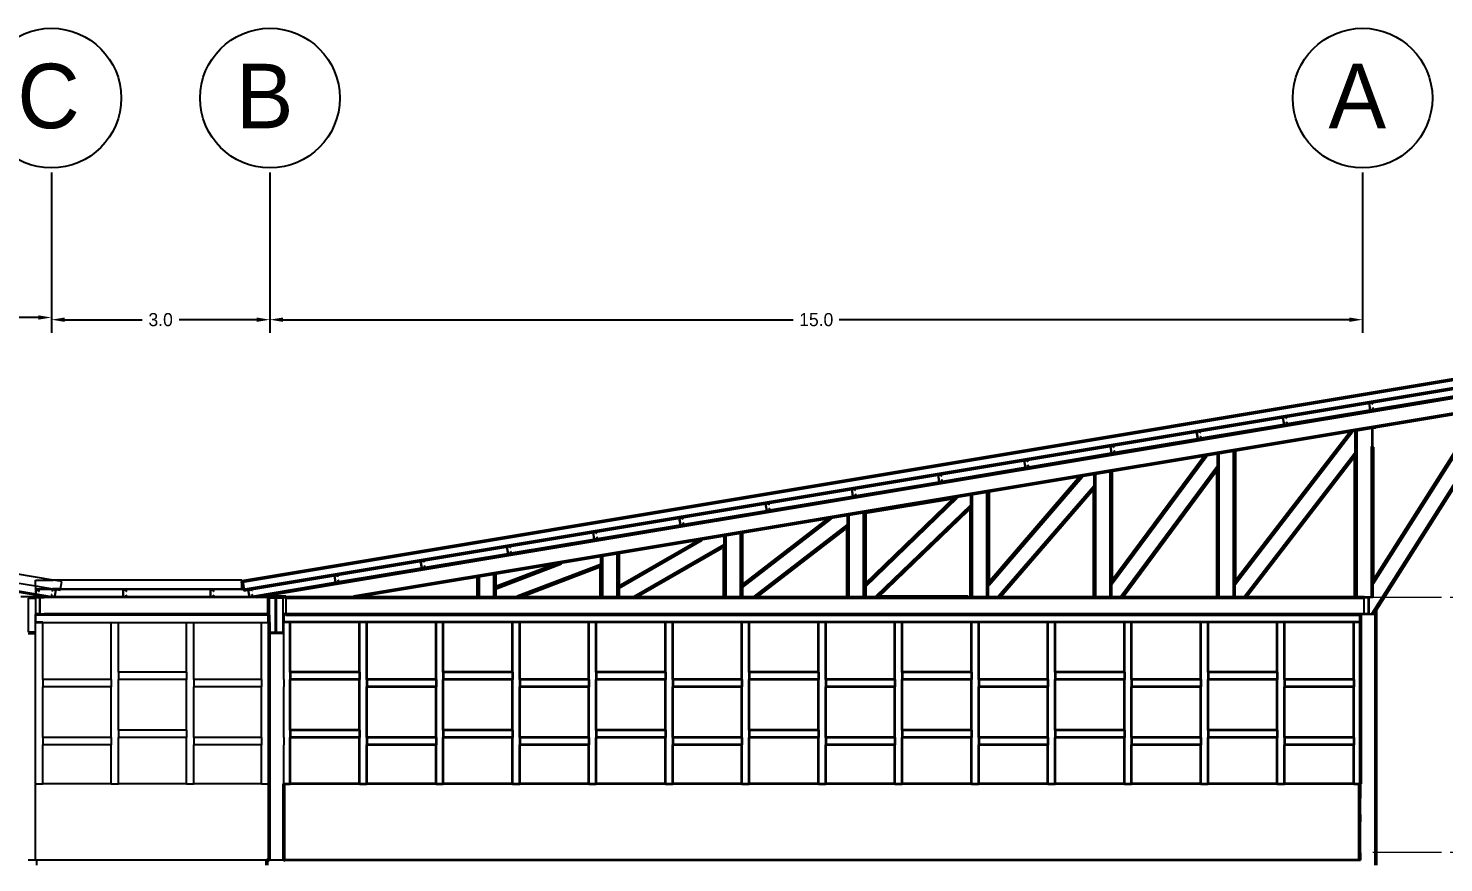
# Model space of a CAD drawing. Header units: metres. Extents: x -57 to 501, y 45 to 307.
# Drawn here: x -0.86 to 18.57, y 133.17 to 144.62 of the extents above; entities that cross this region are included whole.
import ezdxf

# ---------------------------------------------------------------- set-up
doc = ezdxf.new("R2010")
doc.units = ezdxf.units.M
doc.linetypes.add('ACAD_ISO04W100', pattern=[30, 24, -3, 0, -3])
doc.layers.add('Acotación', color=250, linetype='Continuous', lineweight=9)
doc.layers.add('atras', color=7, linetype='Continuous')
doc.layers.add('SectionCutEdges', color=7, linetype='Continuous')
doc.dimstyles.get("Standard").update_dxf_attribs({"dimtxt": 0.18, "dimasz": 0.18, "dimexe": 0.18, "dimexo": 0.0625, "dimgap": 0.09, "dimtad": 0, "dimtih": 1, "dimtoh": 1, "dimdec": 1, "dimzin": 0, "dimdsep": 46, "dimtxsty": 'Standard', "dimcen": 0.09, "dimadec": 0, "dimazin": 0, "dimtfac": 1, "dimtdec": 1, "dimtofl": 0, "dimtmove": 0, "dimatfit": 3, "dimfxl": 1, "dimtolj": 1, "dimtzin": 0, "dimarcsym": 0})

# ---------------------------------------------------------------- blocks, each defined once
blk = doc.blocks.new('*D28')
at = {"layer": 'atras', "color": 0, "lineweight": -2, "transparency": 16777216}
for p, q in [((-15.727, 142.673), (-15.727, 140.472)), ((-0.547, 142.643), (-0.547, 140.472)), ((-15.547, 140.652), (-8.467, 140.652)), ((-0.727, 140.652), (-7.807, 140.652))]:
    blk.add_line(p, q, dxfattribs=at)
at = {"layer": 'atras', "color": 0, "transparency": 16777216}
for points in [[(-15.547, 140.682), (-15.547, 140.622), (-15.727, 140.652)], [(-0.727, 140.682), (-0.727, 140.622), (-0.547, 140.652)]]:
    blk.add_solid(points, dxfattribs=at)
at = {"layer": 'Defpoints', "color": 0, "transparency": 16777216}
for p in [(-15.727, 142.736), (-0.547, 142.706), (-0.547, 140.652)]:
    blk.add_point(p, dxfattribs=at)
at = {"layer": 'atras', "color": 0, "transparency": 16777216, "insert": (-8.137, 140.652), "char_height": 0.18, "attachment_point": 5}
blk.add_mtext('\\A1;15.2', dxfattribs=at)
blk = doc.blocks.new('*D29')
at = {"layer": 'atras', "color": 0, "lineweight": -2, "transparency": 16777216}
for p, q in [((-0.547, 142.643), (-0.547, 140.442)), ((2.453, 142.643), (2.453, 140.442)), ((-0.367, 140.622), (0.698, 140.622)), ((2.273, 140.622), (1.208, 140.622))]:
    blk.add_line(p, q, dxfattribs=at)
at = {"layer": 'atras', "color": 0, "transparency": 16777216}
for points in [[(-0.367, 140.652), (-0.367, 140.592), (-0.547, 140.622)], [(2.273, 140.652), (2.273, 140.592), (2.453, 140.622)]]:
    blk.add_solid(points, dxfattribs=at)
at = {"layer": 'Defpoints', "color": 0, "transparency": 16777216}
for p in [(-0.547, 142.706), (2.453, 142.706), (2.453, 140.622)]:
    blk.add_point(p, dxfattribs=at)
at = {"layer": 'atras', "color": 0, "transparency": 16777216, "insert": (0.953, 140.622), "char_height": 0.18, "attachment_point": 5}
blk.add_mtext('\\A1;3.0', dxfattribs=at)
blk = doc.blocks.new('*D30')
at = {"layer": 'atras', "color": 0, "lineweight": -2, "transparency": 16777216}
for p, q in [((2.453, 142.643), (2.453, 140.442)), ((17.453, 142.643), (17.453, 140.442)), ((2.633, 140.622), (9.638, 140.622)), ((17.273, 140.622), (10.268, 140.622))]:
    blk.add_line(p, q, dxfattribs=at)
at = {"layer": 'atras', "color": 0, "transparency": 16777216}
for points in [[(2.633, 140.652), (2.633, 140.592), (2.453, 140.622)], [(17.273, 140.652), (17.273, 140.592), (17.453, 140.622)]]:
    blk.add_solid(points, dxfattribs=at)
at = {"layer": 'Defpoints', "color": 0, "transparency": 16777216}
for p in [(2.453, 142.706), (17.453, 142.706), (17.453, 140.622)]:
    blk.add_point(p, dxfattribs=at)
at = {"layer": 'atras', "color": 0, "transparency": 16777216, "insert": (9.953, 140.622), "char_height": 0.18, "attachment_point": 5}
blk.add_mtext('\\A1;15.0', dxfattribs=at)

msp = doc.modelspace()

# ---------------------------------------------------------------- linework, layer by layer
at = {"color": 251, "true_color": 0x636466}
for p, q in [((-17.483, 139.752), (-0.767, 136.966)), ((-0.522, 137.047), (-17.457, 139.87)), ((-17.375, 139.62), (-0.767, 136.852)), ((-17.374, 139.61), (-0.767, 136.842)), ((-1.683, 137.012), (-0.767, 136.859)), ((-0.767, 137.047), (-0.522, 137.047)), ((-0.767, 136.966), (-0.767, 137.047)), ((2.069, 137.047), (-0.522, 137.047)), ((-0.406, 137.028), (-0.522, 137.047)), ((-0.422, 136.927), (-0.406, 137.028)), ((-0.767, 136.814), (-0.967, 136.814)), ((-0.862, 136.33), (-0.862, 136.798)), ((-0.862, 136.798), (-0.767, 136.798)), ((-0.767, 136.966), (-0.532, 136.927)), ((-0.767, 136.966), (-0.767, 136.927)), ((-0.767, 136.927), (-0.532, 136.927)), ((-0.767, 136.921), (-0.767, 136.927)), ((-0.767, 136.921), (-0.532, 136.921)), ((-0.717, 136.914), (-0.767, 136.914)), ((-0.767, 136.914), (-0.767, 136.859)), ((-0.767, 136.859), (-0.767, 136.852)), ((-0.767, 136.842), (-0.767, 136.852)), ((-0.767, 136.814), (-0.767, 136.842)), ((-0.717, 136.814), (-0.767, 136.814)), ((-0.767, 136.805), (-0.767, 136.814)), ((-0.767, 136.805), (-0.71, 136.805)), ((-0.767, 136.798), (-0.767, 136.805)), ((-0.767, 136.798), (-0.767, 136.584)), ((-0.722, 136.909), (-0.762, 136.909)), ((-0.762, 136.909), (-0.762, 136.858)), ((-0.762, 136.858), (-0.549, 136.823)), ((-0.762, 136.858), (-0.762, 136.851)), ((-0.762, 136.851), (-0.54, 136.814)), ((-0.762, 136.851), (-0.762, 136.842)), ((-0.762, 136.842), (-0.722, 136.835)), ((-0.762, 136.842), (-0.762, 136.819)), ((-0.762, 136.819), (-0.722, 136.819)), ((-0.722, 136.889), (-0.722, 136.909)), ((-0.717, 136.889), (-0.722, 136.889)), ((-0.722, 136.839), (-0.717, 136.839)), ((-0.722, 136.835), (-0.722, 136.839)), ((-0.722, 136.819), (-0.722, 136.835)), ((-0.717, 136.889), (-0.717, 136.914)), ((-0.717, 136.839), (-0.717, 136.834)), ((-0.717, 136.834), (-0.599, 136.814)), ((-0.717, 136.834), (-0.717, 136.814)), ((-0.647, 136.814), (-0.717, 136.814)), ((-0.71, 136.805), (-0.71, 136.584)), ((-0.703, 136.584), (-0.703, 136.805)), ((-0.703, 136.805), (-0.647, 136.805)), ((-0.647, 136.814), (-0.647, 136.805)), ((-0.599, 136.814), (-0.647, 136.814)), ((2.433, 136.805), (-0.647, 136.805)), ((-0.599, 136.814), (-0.54, 136.814)), ((-0.545, 136.847), (-0.549, 136.823)), ((-0.549, 136.823), (-0.5, 136.814)), ((-0.54, 136.847), (-0.545, 136.847)), ((-0.543, 136.827), (-0.54, 136.847)), ((-0.504, 136.82), (-0.543, 136.827)), ((-0.5, 136.814), (-0.54, 136.814)), ((-0.532, 136.921), (-0.537, 136.897)), ((-0.537, 136.897), (-0.532, 136.896)), ((-0.532, 136.927), (-0.498, 136.921)), ((-0.422, 136.927), (-0.532, 136.927)), ((-0.483, 136.913), (-0.532, 136.921)), ((-0.532, 136.921), (-0.498, 136.921)), ((-0.532, 136.896), (-0.528, 136.916)), ((-0.528, 136.916), (-0.489, 136.909)), ((-0.489, 136.909), (-0.504, 136.82)), ((-0.5, 136.814), (-0.483, 136.913)), ((0.433, 136.814), (-0.5, 136.814)), ((-0.498, 136.921), (-0.425, 136.909)), ((-0.425, 136.909), (-0.423, 136.921)), ((-0.423, 136.921), (-0.422, 136.927)), ((-0.423, 136.921), (2.069, 136.921)), ((-0.422, 136.927), (2.069, 136.927)), ((0.483, 136.914), (0.433, 136.914)), ((0.433, 136.914), (0.433, 136.814)), ((0.483, 136.814), (0.433, 136.814)), ((0.438, 136.909), (0.438, 136.819)), ((0.478, 136.909), (0.438, 136.909)), ((0.438, 136.819), (0.478, 136.819)), ((0.478, 136.889), (0.478, 136.909)), ((0.483, 136.889), (0.478, 136.889)), ((0.478, 136.839), (0.483, 136.839)), ((0.478, 136.819), (0.478, 136.839)), ((0.483, 136.889), (0.483, 136.914)), ((0.483, 136.814), (0.483, 136.839)), ((1.633, 136.814), (0.483, 136.814)), ((1.683, 136.914), (1.633, 136.914)), ((1.633, 136.914), (1.633, 136.814)), ((1.683, 136.814), (1.633, 136.814)), ((1.638, 136.909), (1.638, 136.819)), ((1.678, 136.909), (1.638, 136.909)), ((1.638, 136.819), (1.678, 136.819)), ((1.678, 136.889), (1.678, 136.909)), ((1.683, 136.889), (1.678, 136.889)), ((1.678, 136.839), (1.683, 136.839)), ((1.678, 136.819), (1.678, 136.839)), ((1.683, 136.889), (1.683, 136.914)), ((1.683, 136.814), (1.683, 136.839)), ((2.167, 136.814), (1.683, 136.814)), ((-0.767, 136.584), (-0.767, 136.574)), ((-0.71, 136.584), (-0.767, 136.584)), ((-0.767, 136.574), (-0.754, 136.574)), ((-0.758, 136.565), (-0.767, 136.574)), ((-0.767, 136.33), (-0.767, 136.574)), ((-0.763, 136.565), (-0.763, 136.474)), ((-0.758, 136.565), (-0.763, 136.565)), ((-0.763, 136.474), (-0.663, 136.474)), ((-0.763, 136.474), (-0.763, 136.465)), ((-0.763, 134.25), (-0.763, 136.465)), ((-0.763, 136.465), (-0.663, 136.465)), ((-0.746, 136.565), (-0.758, 136.565)), ((-0.746, 136.565), (-0.754, 136.574)), ((-0.754, 136.574), (-0.647, 136.574)), ((-0.46, 136.565), (-0.746, 136.565)), ((-0.703, 136.584), (-0.647, 136.584)), ((-0.663, 136.465), (-0.663, 136.474)), ((-0.663, 136.464), (-0.663, 136.465)), ((-0.663, 136.465), (-0.378, 136.465)), ((-0.663, 136.448), (-0.663, 136.464)), ((-0.663, 135.681), (-0.663, 136.448)), ((-0.647, 136.584), (-0.647, 136.574)), ((2.433, 136.584), (-0.647, 136.584)), ((-0.468, 136.574), (-0.647, 136.574)), ((-0.468, 136.574), (-0.455, 136.574)), ((-0.46, 136.565), (-0.468, 136.574)), ((-0.447, 136.565), (-0.46, 136.565)), ((-0.447, 136.565), (-0.455, 136.574)), ((2.433, 136.574), (-0.455, 136.574)), ((2.433, 136.565), (-0.447, 136.565)), ((-0.378, 136.465), (-0.365, 136.465)), ((-0.365, 136.465), (0.273, 136.465)), ((0.273, 136.465), (0.373, 136.465)), ((0.273, 135.691), (0.273, 136.465)), ((0.373, 135.781), (0.373, 136.465)), ((0.373, 136.465), (1.308, 136.465)), ((1.308, 136.465), (1.408, 136.465)), ((1.308, 135.781), (1.308, 136.465)), ((1.408, 135.681), (1.408, 136.465)), ((1.408, 136.465), (2.337, 136.465)), ((-0.867, 136.314), (-0.767, 136.314)), ((-0.767, 136.33), (-0.862, 136.33)), ((-0.767, 136.314), (-0.767, 136.33)), ((-0.767, 133.2), (-0.767, 136.314)), ((-0.663, 135.681), (-0.663, 135.581)), ((-0.03, 135.681), (-0.663, 135.681)), ((-0.017, 135.681), (-0.03, 135.681)), ((0.269, 135.681), (-0.017, 135.681)), ((0.273, 135.681), (0.269, 135.681)), ((0.273, 135.681), (0.273, 135.691)), ((0.273, 135.681), (0.273, 135.581)), ((1.308, 135.781), (0.373, 135.781)), ((0.373, 135.781), (0.373, 135.681)), ((1.308, 135.681), (0.373, 135.681)), ((0.373, 135.57), (0.373, 135.681)), ((1.308, 135.781), (1.308, 135.681)), ((1.308, 134.986), (1.308, 135.681)), ((2.337, 135.681), (1.408, 135.681)), ((1.408, 135.681), (1.408, 135.581)), ((-0.663, 134.886), (-0.663, 135.581)), ((0.053, 135.581), (-0.663, 135.581)), ((0.065, 135.581), (0.053, 135.581)), ((0.273, 135.581), (0.065, 135.581)), ((0.273, 135.329), (0.273, 135.581)), ((0.373, 135.554), (0.373, 135.57)), ((0.373, 135.208), (0.373, 135.554)), ((2.337, 135.581), (1.408, 135.581)), ((1.408, 134.886), (1.408, 135.581)), ((0.273, 135.314), (0.273, 135.329)), ((0.273, 134.886), (0.273, 135.314)), ((0.373, 135.192), (0.373, 135.208)), ((0.373, 134.986), (0.373, 135.192)), ((0.273, 134.886), (-0.663, 134.886)), ((-0.663, 134.886), (-0.663, 134.786)), ((0.273, 134.886), (0.273, 134.786)), ((0.373, 134.986), (0.373, 134.886)), ((0.543, 134.986), (0.373, 134.986)), ((0.373, 134.25), (0.373, 134.886)), ((0.625, 134.886), (0.373, 134.886)), ((0.555, 134.986), (0.543, 134.986)), ((0.841, 134.986), (0.555, 134.986)), ((0.638, 134.886), (0.625, 134.886)), ((0.923, 134.886), (0.638, 134.886)), ((0.854, 134.986), (0.841, 134.986)), ((1.308, 134.986), (0.854, 134.986)), ((0.936, 134.886), (0.923, 134.886)), ((1.308, 134.886), (0.936, 134.886)), ((1.308, 134.986), (1.308, 134.886)), ((1.308, 134.435), (1.308, 134.886)), ((2.337, 134.886), (1.408, 134.886)), ((1.408, 134.886), (1.408, 134.786)), ((0.273, 134.786), (-0.663, 134.786)), ((-0.663, 134.25), (-0.663, 134.786)), ((0.273, 134.25), (0.273, 134.786)), ((2.337, 134.786), (1.408, 134.786)), ((1.408, 134.314), (1.408, 134.786)), ((1.308, 134.42), (1.308, 134.435)), ((1.308, 134.25), (1.308, 134.42)), ((1.408, 134.298), (1.408, 134.314)), ((1.408, 134.25), (1.408, 134.298)), ((-0.763, 134.25), (-0.663, 134.25)), ((-0.763, 133.2), (-0.763, 134.25)), ((0.273, 134.25), (-0.663, 134.25)), ((0.273, 134.25), (0.373, 134.25)), ((1.149, 134.25), (0.373, 134.25)), ((1.162, 134.25), (1.149, 134.25)), ((1.308, 134.25), (1.162, 134.25)), ((1.308, 134.25), (1.408, 134.25)), ((1.448, 134.25), (1.408, 134.25)), ((1.46, 134.25), (1.448, 134.25)), ((2.337, 134.25), (1.46, 134.25)), ((-0.767, 133.2), (-0.867, 133.2)), ((-0.763, 133.2), (-0.767, 133.2)), ((-0.745, 133.2), (-0.763, 133.2)), ((2.411, 133.2), (-0.745, 133.2)), ((-0.745, 133.13), (-0.745, 133.2))]:
    msp.add_line(p, q, dxfattribs=at)
at = {"lineweight": 50}
for p, q in [((19.294, 139.898), (2.073, 137.028)), ((2.092, 136.909), (19.314, 139.78)), ((19.373, 139.666), (2.266, 136.814)), ((19.409, 139.448), (3.607, 136.814)), ((19.398, 139.436), (17.588, 136.584)), ((19.106, 139.388), (17.593, 137.004)), ((19.093, 139.385), (17.633, 137.085)), ((17.312, 139.089), (15.701, 136.995)), ((17.298, 139.086), (15.701, 137.011)), ((17.363, 136.814), (17.363, 139.097)), ((15.305, 138.754), (14.008, 137)), ((15.291, 138.752), (14.008, 137.016)), ((15.471, 136.814), (15.471, 138.782)), ((15.691, 136.814), (15.691, 138.819)), ((15.701, 137.063), (15.701, 138.82)), ((17.353, 138.781), (15.84, 136.814)), ((17.353, 138.765), (15.852, 136.814)), ((17.353, 136.814), (17.353, 138.765)), ((17.584, 136.814), (17.584, 138.882)), ((17.593, 137.022), (17.593, 138.872)), ((15.461, 138.595), (14.145, 136.814)), ((15.461, 136.814), (15.461, 138.578)), ((18.957, 138.723), (17.633, 136.637)), ((13.598, 138.47), (12.316, 136.983)), ((13.583, 138.467), (12.316, 136.998)), ((13.778, 136.814), (13.778, 138.5)), ((13.999, 136.814), (13.999, 138.537)), ((14.008, 137.071), (14.008, 138.538)), ((15.421, 138.524), (14.158, 136.814)), ((11.884, 138.184), (10.623, 136.968)), ((11.867, 138.181), (10.623, 136.981)), ((11.819, 138.173), (10.623, 137.974)), ((12.086, 136.814), (12.086, 138.218)), ((12.306, 136.814), (12.306, 138.254)), ((12.316, 137.045), (12.316, 138.256)), ((13.768, 138.329), (12.461, 136.814)), ((13.728, 138.268), (12.474, 136.814)), ((13.768, 136.814), (13.768, 138.314)), ((10.613, 136.814), (10.613, 137.972)), ((10.623, 137.02), (10.623, 137.974)), ((12.076, 138.063), (10.782, 136.814)), ((12.036, 138.011), (10.796, 136.814)), ((12.076, 136.814), (12.076, 138.049)), ((10.153, 137.896), (8.931, 136.954)), ((10.132, 137.892), (8.931, 136.966)), ((10.383, 137.795), (9.111, 136.814)), ((10.383, 136.814), (10.383, 137.782)), ((10.393, 136.814), (10.393, 137.936)), ((8.38, 137.6), (7.238, 136.942)), ((8.353, 137.596), (7.238, 136.953)), ((8.701, 136.814), (8.701, 137.654)), ((8.921, 136.814), (8.921, 137.69)), ((8.931, 136.997), (8.931, 137.692)), ((10.343, 137.752), (9.127, 136.814)), ((7.229, 136.814), (7.229, 137.408)), ((7.238, 136.976), (7.238, 137.41)), ((8.691, 137.525), (7.459, 136.814)), ((8.651, 137.49), (7.479, 136.814)), ((8.691, 136.814), (8.691, 137.513)), ((6.451, 137.279), (5.546, 136.932)), ((6.403, 137.271), (5.546, 136.943)), ((6.998, 137.252), (5.854, 136.814)), ((6.958, 137.226), (5.882, 136.814)), ((6.998, 136.814), (6.998, 137.241)), ((7.008, 136.814), (7.008, 137.371)), ((2.073, 137.028), (2.092, 136.909)), ((5.306, 136.814), (5.306, 137.088)), ((5.316, 136.814), (5.316, 137.089)), ((5.536, 136.814), (5.536, 137.126)), ((5.546, 136.958), (5.546, 137.128)), ((8.931, 136.984), (8.931, 136.997)), ((10.623, 137.006), (10.623, 137.02)), ((10.623, 136.981), (10.623, 137.006)), ((2.433, 136.814), (2.633, 136.814)), ((2.433, 136.805), (2.433, 136.814)), ((2.433, 136.798), (2.433, 136.805)), ((2.433, 136.584), (2.433, 136.798)), ((2.673, 136.814), (2.633, 136.814)), ((17.473, 136.805), (2.673, 136.805)), ((5.546, 136.948), (5.546, 136.958)), ((5.546, 136.943), (5.546, 136.948)), ((5.546, 136.943), (5.546, 136.932)), ((5.546, 136.814), (5.546, 136.932)), ((7.238, 136.965), (7.238, 136.976)), ((7.238, 136.953), (7.238, 136.965)), ((7.238, 136.953), (7.238, 136.942)), ((7.238, 136.814), (7.238, 136.942)), ((8.931, 136.966), (8.931, 136.984)), ((8.931, 136.966), (8.931, 136.954)), ((8.931, 136.814), (8.931, 136.954)), ((10.623, 136.981), (10.623, 136.968)), ((10.623, 136.814), (10.623, 136.968)), ((12.036, 136.814), (10.796, 136.814)), ((17.633, 134.25), (17.633, 136.637)), ((2.433, 136.574), (2.433, 136.584)), ((2.433, 136.565), (2.433, 136.574)), ((2.437, 136.565), (2.437, 136.465)), ((2.443, 136.33), (2.443, 136.465)), ((2.673, 136.574), (17.423, 136.574)), ((17.423, 136.574), (17.423, 136.474)), ((17.423, 135.78), (17.423, 136.474)), ((2.443, 134.25), (2.443, 136.314)), ((17.423, 135.78), (17.423, 135.68)), ((17.423, 135.68), (17.423, 134.986)), ((17.423, 134.986), (17.423, 134.886)), ((17.423, 134.886), (17.423, 134.25)), ((2.443, 134.25), (2.443, 133.2)), ((2.643, 134.25), (2.643, 134.15)), ((2.643, 134.15), (2.643, 134.05)), ((17.413, 134.25), (17.413, 133.2)), ((17.633, 133.2), (17.633, 134.25)), ((2.643, 134.05), (2.643, 133.825)), ((2.643, 133.825), (2.643, 133.725)), ((2.643, 133.725), (2.643, 133.625)), ((2.643, 133.625), (2.643, 133.3)), ((2.643, 133.3), (2.643, 133.2)), ((2.411, 133.13), (2.411, 133.2)), ((2.443, 133.2), (2.411, 133.2)), ((2.653, 133.2), (2.643, 133.2)), ((17.633, 133.2), (17.633, 133.13))]:
    msp.add_line(p, q, dxfattribs=at)
for p, q in [((19.333, 139.669), (2.207, 136.814)), ((17.587, 139.486), (18.722, 139.675)), ((18.738, 139.576), (17.604, 139.387)), ((16.404, 139.289), (17.538, 139.478)), ((17.554, 139.379), (16.42, 139.19)), ((19.113, 139.389), (17.633, 139.142)), ((15.22, 139.091), (16.354, 139.28)), ((16.371, 139.182), (15.236, 138.993)), ((17.363, 139.097), (17.584, 139.134)), ((17.584, 139.134), (17.593, 139.136)), ((17.584, 139.131), (17.584, 139.134)), ((17.593, 139.132), (17.584, 139.131)), ((17.584, 139.112), (17.584, 139.131)), ((17.633, 139.142), (17.593, 139.136)), ((17.593, 139.132), (17.633, 139.139)), ((17.593, 139.132), (17.593, 139.136)), ((17.593, 139.112), (17.593, 139.132)), ((17.634, 139.139), (17.633, 139.142)), ((17.634, 139.139), (17.633, 139.139)), ((14.036, 138.894), (15.171, 139.083)), ((15.187, 138.985), (14.053, 138.796)), ((17.252, 139.079), (15.701, 138.82)), ((17.266, 139.081), (17.252, 139.079)), ((17.298, 139.086), (17.266, 139.081)), ((17.312, 139.089), (17.298, 139.086)), ((17.353, 139.096), (17.312, 139.089)), ((17.353, 139.096), (17.363, 139.097)), ((17.353, 138.781), (17.353, 139.096)), ((17.584, 138.882), (17.584, 139.112)), ((17.593, 138.882), (17.593, 139.102)), ((12.853, 138.697), (13.987, 138.886)), ((14.003, 138.787), (12.869, 138.598)), ((15.245, 138.744), (14.008, 138.538)), ((15.259, 138.747), (15.245, 138.744)), ((15.291, 138.752), (15.259, 138.747)), ((15.305, 138.754), (15.291, 138.752)), ((15.461, 138.78), (15.305, 138.754)), ((15.461, 138.78), (15.471, 138.782)), ((15.461, 138.595), (15.461, 138.78)), ((15.471, 138.782), (15.691, 138.819)), ((15.691, 138.819), (15.701, 138.82)), ((17.353, 138.765), (17.353, 138.781)), ((11.669, 138.5), (12.803, 138.689)), ((12.82, 138.59), (11.685, 138.401)), ((15.461, 138.578), (15.431, 138.537)), ((15.461, 138.578), (15.461, 138.595)), ((10.485, 138.302), (11.62, 138.491)), ((11.636, 138.393), (10.502, 138.204)), ((13.537, 138.46), (12.316, 138.256)), ((13.552, 138.462), (13.537, 138.46)), ((13.583, 138.467), (13.552, 138.462)), ((13.598, 138.47), (13.583, 138.467)), ((13.768, 138.498), (13.598, 138.47)), ((13.768, 138.498), (13.778, 138.5)), ((13.768, 138.329), (13.768, 138.498)), ((13.778, 138.5), (13.999, 138.537)), ((13.999, 138.537), (14.008, 138.538)), ((15.431, 138.537), (15.421, 138.524)), ((9.301, 138.105), (10.436, 138.294)), ((10.452, 138.195), (9.318, 138.006)), ((11.836, 138.176), (11.819, 138.173)), ((11.867, 138.181), (11.836, 138.176)), ((11.884, 138.184), (11.867, 138.181)), ((12.076, 138.216), (11.884, 138.184)), ((12.086, 138.218), (12.076, 138.216)), ((12.076, 138.063), (12.076, 138.216)), ((12.306, 138.254), (12.086, 138.218)), ((12.316, 138.256), (12.306, 138.254)), ((13.738, 138.279), (13.728, 138.268)), ((13.768, 138.314), (13.738, 138.279)), ((13.768, 138.314), (13.768, 138.329)), ((8.118, 137.908), (9.252, 138.097)), ((9.269, 137.998), (8.134, 137.809)), ((10.613, 137.972), (10.393, 137.936)), ((10.623, 137.974), (10.613, 137.972)), ((12.046, 138.02), (12.036, 138.011)), ((12.076, 138.049), (12.046, 138.02)), ((12.076, 138.049), (12.076, 138.063)), ((6.934, 137.71), (8.068, 137.9)), ((8.085, 137.801), (6.951, 137.612)), ((10.081, 137.884), (8.931, 137.692)), ((10.102, 137.887), (10.081, 137.884)), ((10.132, 137.892), (10.102, 137.887)), ((10.153, 137.896), (10.132, 137.892)), ((10.383, 137.934), (10.153, 137.896)), ((10.383, 137.782), (10.353, 137.759)), ((10.393, 137.936), (10.383, 137.934)), ((10.383, 137.795), (10.383, 137.934)), ((10.383, 137.782), (10.383, 137.795)), ((5.75, 137.513), (6.885, 137.702)), ((6.901, 137.604), (5.767, 137.415)), ((8.297, 137.586), (7.238, 137.41)), ((8.324, 137.591), (8.297, 137.586)), ((8.353, 137.596), (8.324, 137.591)), ((8.38, 137.6), (8.353, 137.596)), ((8.691, 137.652), (8.38, 137.6)), ((8.701, 137.654), (8.691, 137.652)), ((8.691, 137.525), (8.691, 137.652)), ((8.921, 137.69), (8.701, 137.654)), ((8.931, 137.692), (8.921, 137.69)), ((10.353, 137.759), (10.343, 137.752)), ((4.567, 137.316), (5.701, 137.505)), ((5.718, 137.406), (4.583, 137.217)), ((7.229, 137.408), (7.008, 137.371)), ((7.238, 137.41), (7.229, 137.408)), ((8.661, 137.496), (8.651, 137.49)), ((8.691, 137.513), (8.661, 137.496)), ((8.691, 137.513), (8.691, 137.525)), ((3.383, 137.119), (4.517, 137.308)), ((4.534, 137.209), (3.4, 137.02)), ((6.332, 137.259), (5.546, 137.128)), ((6.38, 137.267), (6.332, 137.259)), ((6.403, 137.271), (6.38, 137.267)), ((6.451, 137.279), (6.403, 137.271)), ((6.998, 137.37), (6.451, 137.279)), ((6.968, 137.23), (6.958, 137.226)), ((6.998, 137.241), (6.968, 137.23)), ((7.008, 137.371), (6.998, 137.37)), ((6.998, 137.252), (6.998, 137.37)), ((6.998, 137.241), (6.998, 137.252)), ((2.199, 136.921), (3.334, 137.11)), ((3.35, 137.012), (2.216, 136.823)), ((5.266, 137.081), (3.666, 136.814)), ((5.276, 137.083), (5.266, 137.081)), ((5.306, 137.088), (5.276, 137.083)), ((5.316, 137.089), (5.306, 137.088)), ((5.536, 137.126), (5.316, 137.089)), ((5.546, 137.128), (5.536, 137.126)), ((12.316, 137.03), (12.316, 137.045)), ((12.316, 136.998), (12.316, 137.03)), ((12.316, 136.998), (12.316, 136.983)), ((14.008, 137.054), (14.008, 137.071)), ((14.008, 137.016), (14.008, 137.054)), ((14.008, 137.016), (14.008, 137)), ((14.008, 137), (14.008, 136.814)), ((15.701, 137.047), (15.701, 137.063)), ((15.701, 137.011), (15.701, 137.047)), ((15.701, 137.011), (15.701, 136.995)), ((15.701, 136.814), (15.701, 136.995)), ((17.633, 137.085), (17.593, 137.022)), ((17.593, 137.022), (17.593, 137.004)), ((17.593, 137.004), (17.593, 136.814)), ((2.069, 136.921), (2.069, 136.927)), ((2.093, 136.904), (2.092, 136.909)), ((2.093, 136.904), (2.15, 136.913)), ((2.207, 136.814), (2.167, 136.814)), ((2.266, 136.814), (2.207, 136.814)), ((2.433, 136.814), (2.266, 136.814)), ((2.673, 136.805), (2.633, 136.805)), ((2.633, 136.584), (2.633, 136.798)), ((2.673, 136.814), (2.673, 136.805)), ((3.607, 136.814), (2.673, 136.814)), ((2.673, 136.805), (2.673, 136.584)), ((3.666, 136.814), (3.607, 136.814)), ((5.266, 136.814), (3.666, 136.814)), ((5.276, 136.814), (5.266, 136.814)), ((5.306, 136.814), (5.276, 136.814)), ((5.306, 136.814), (5.316, 136.814)), ((5.536, 136.814), (5.316, 136.814)), ((5.536, 136.814), (5.546, 136.814)), ((5.854, 136.814), (5.546, 136.814)), ((5.854, 136.814), (5.882, 136.814)), ((6.958, 136.814), (5.882, 136.814)), ((6.968, 136.814), (6.958, 136.814)), ((6.998, 136.814), (6.968, 136.814)), ((6.998, 136.814), (7.008, 136.814)), ((7.229, 136.814), (7.008, 136.814)), ((7.229, 136.814), (7.238, 136.814)), ((7.459, 136.814), (7.238, 136.814)), ((7.459, 136.814), (7.479, 136.814)), ((8.651, 136.814), (7.479, 136.814)), ((8.661, 136.814), (8.651, 136.814)), ((8.691, 136.814), (8.661, 136.814)), ((8.691, 136.814), (8.701, 136.814)), ((8.921, 136.814), (8.701, 136.814)), ((8.921, 136.814), (8.931, 136.814)), ((9.111, 136.814), (8.931, 136.814)), ((9.111, 136.814), (9.127, 136.814)), ((10.343, 136.814), (9.127, 136.814)), ((10.353, 136.814), (10.343, 136.814)), ((10.383, 136.814), (10.353, 136.814)), ((10.383, 136.814), (10.393, 136.814)), ((10.613, 136.814), (10.393, 136.814)), ((10.613, 136.814), (10.623, 136.814)), ((10.782, 136.814), (10.623, 136.814)), ((10.782, 136.814), (10.796, 136.814)), ((12.046, 136.814), (12.036, 136.814)), ((12.076, 136.814), (12.046, 136.814)), ((12.076, 136.814), (12.086, 136.814)), ((12.306, 136.814), (12.086, 136.814)), ((12.306, 136.814), (12.316, 136.814)), ((12.316, 136.814), (12.316, 136.983)), ((12.461, 136.814), (12.316, 136.814)), ((12.461, 136.814), (12.474, 136.814)), ((13.728, 136.814), (12.474, 136.814)), ((13.738, 136.814), (13.728, 136.814)), ((13.768, 136.814), (13.738, 136.814)), ((13.768, 136.814), (13.778, 136.814)), ((13.999, 136.814), (13.778, 136.814)), ((14.008, 136.814), (13.999, 136.814)), ((14.145, 136.814), (14.008, 136.814)), ((14.145, 136.814), (14.158, 136.814)), ((15.421, 136.814), (14.158, 136.814)), ((15.431, 136.814), (15.421, 136.814)), ((15.461, 136.814), (15.431, 136.814)), ((15.461, 136.814), (15.471, 136.814)), ((15.691, 136.814), (15.471, 136.814)), ((15.691, 136.814), (15.701, 136.814)), ((15.84, 136.814), (15.701, 136.814)), ((15.84, 136.814), (15.852, 136.814)), ((17.353, 136.814), (15.852, 136.814)), ((17.353, 136.814), (17.363, 136.814)), ((17.473, 136.814), (17.363, 136.814)), ((17.473, 136.584), (17.473, 136.805)), ((17.633, 136.637), (17.594, 136.574)), ((2.337, 136.465), (2.437, 136.465)), ((2.337, 135.681), (2.337, 136.465)), ((2.433, 136.565), (2.437, 136.565)), ((2.437, 136.465), (2.443, 136.465)), ((2.633, 136.574), (2.633, 136.584)), ((2.673, 136.584), (2.633, 136.584)), ((2.643, 136.574), (2.633, 136.574)), ((2.633, 136.474), (2.633, 136.574)), ((2.633, 136.474), (2.643, 136.474)), ((2.633, 136.33), (2.633, 136.474)), ((2.643, 136.574), (2.643, 136.474)), ((2.643, 136.574), (2.673, 136.574)), ((2.643, 135.68), (2.643, 136.474)), ((2.673, 136.584), (2.673, 136.574)), ((17.433, 136.584), (2.673, 136.584)), ((17.433, 136.584), (17.433, 136.574)), ((17.473, 136.584), (17.433, 136.584)), ((2.337, 135.681), (2.337, 135.581)), ((2.643, 135.68), (2.643, 135.58)), ((2.337, 134.886), (2.337, 135.581)), ((2.643, 134.886), (2.643, 135.58)), ((2.337, 134.886), (2.337, 134.786)), ((2.643, 134.886), (2.643, 134.786)), ((2.337, 134.25), (2.337, 134.786)), ((2.643, 134.25), (2.643, 134.786)), ((2.337, 134.25), (2.443, 134.25)), ((2.653, 134.25), (2.643, 134.25))]:
    msp.add_line(p, q)
at = {"lineweight": 35}
for p, q in [((2.643, 136.474), (2.733, 136.474)), ((2.733, 135.78), (2.733, 136.474)), ((2.733, 136.474), (3.683, 136.474)), ((3.683, 136.474), (3.783, 136.474)), ((3.683, 135.78), (3.683, 136.474)), ((3.783, 135.68), (3.783, 136.474)), ((3.783, 136.474), (4.733, 136.474)), ((4.733, 136.474), (4.833, 136.474)), ((4.733, 135.68), (4.733, 136.474)), ((4.833, 135.78), (4.833, 136.474)), ((4.833, 136.474), (5.783, 136.474)), ((5.783, 136.474), (5.883, 136.474)), ((5.783, 135.78), (5.783, 136.474)), ((5.883, 135.68), (5.883, 136.474)), ((5.883, 136.474), (6.833, 136.474)), ((6.833, 136.474), (6.933, 136.474)), ((6.833, 135.68), (6.833, 136.474)), ((6.933, 135.78), (6.933, 136.474)), ((6.933, 136.474), (7.883, 136.474)), ((7.883, 136.474), (7.983, 136.474)), ((7.883, 135.78), (7.883, 136.474)), ((7.983, 135.68), (7.983, 136.474)), ((7.983, 136.474), (8.933, 136.474)), ((8.933, 136.474), (9.033, 136.474)), ((8.933, 135.68), (8.933, 136.474)), ((9.033, 135.78), (9.033, 136.474)), ((9.033, 136.474), (9.983, 136.474)), ((9.983, 136.474), (10.083, 136.474)), ((9.983, 135.78), (9.983, 136.474)), ((10.083, 135.68), (10.083, 136.474)), ((10.083, 136.474), (11.033, 136.474)), ((11.033, 136.474), (11.133, 136.474)), ((11.033, 135.68), (11.033, 136.474)), ((11.133, 135.78), (11.133, 136.474)), ((11.133, 136.474), (12.083, 136.474)), ((12.083, 136.474), (12.183, 136.474)), ((12.083, 135.78), (12.083, 136.474)), ((12.183, 135.68), (12.183, 136.474)), ((12.183, 136.474), (13.133, 136.474)), ((13.133, 136.474), (13.233, 136.474)), ((13.133, 135.68), (13.133, 136.474)), ((13.233, 135.78), (13.233, 136.474)), ((13.233, 136.474), (14.183, 136.474)), ((14.183, 136.474), (14.283, 136.474)), ((14.183, 135.78), (14.183, 136.474)), ((14.283, 135.68), (14.283, 136.474)), ((14.283, 136.474), (15.233, 136.474)), ((15.233, 136.474), (15.333, 136.474)), ((15.233, 135.68), (15.233, 136.474)), ((15.333, 135.78), (15.333, 136.474)), ((15.333, 136.474), (16.283, 136.474)), ((16.283, 136.474), (16.383, 136.474)), ((16.283, 135.78), (16.283, 136.474)), ((16.383, 135.68), (16.383, 136.474)), ((16.383, 136.474), (17.333, 136.474)), ((17.333, 136.474), (17.423, 136.474)), ((17.333, 135.68), (17.333, 136.474)), ((3.683, 135.78), (2.733, 135.78)), ((2.733, 135.78), (2.733, 135.68)), ((2.733, 134.986), (2.733, 135.68)), ((3.683, 135.68), (2.733, 135.68)), ((3.683, 135.78), (3.683, 135.68)), ((3.683, 134.986), (3.683, 135.68)), ((4.733, 135.68), (3.783, 135.68)), ((3.783, 135.68), (3.783, 135.58)), ((4.733, 135.68), (4.733, 135.58)), ((5.783, 135.78), (4.833, 135.78)), ((4.833, 135.78), (4.833, 135.68)), ((4.833, 134.986), (4.833, 135.68)), ((5.783, 135.68), (4.833, 135.68)), ((5.783, 135.78), (5.783, 135.68)), ((5.783, 134.986), (5.783, 135.68)), ((6.833, 135.68), (5.883, 135.68)), ((5.883, 135.68), (5.883, 135.58)), ((6.833, 135.68), (6.833, 135.58)), ((7.883, 135.78), (6.933, 135.78)), ((6.933, 135.78), (6.933, 135.68)), ((6.933, 134.986), (6.933, 135.68)), ((7.883, 135.68), (6.933, 135.68)), ((7.883, 135.78), (7.883, 135.68)), ((7.883, 134.986), (7.883, 135.68)), ((8.933, 135.68), (7.983, 135.68)), ((7.983, 135.68), (7.983, 135.58)), ((8.933, 135.68), (8.933, 135.58)), ((9.983, 135.78), (9.033, 135.78)), ((9.033, 135.78), (9.033, 135.68)), ((9.033, 134.986), (9.033, 135.68)), ((9.983, 135.68), (9.033, 135.68)), ((9.983, 135.78), (9.983, 135.68)), ((9.983, 134.986), (9.983, 135.68)), ((11.033, 135.68), (10.083, 135.68)), ((10.083, 135.68), (10.083, 135.58)), ((11.033, 135.68), (11.033, 135.58)), ((12.083, 135.78), (11.133, 135.78)), ((11.133, 135.78), (11.133, 135.68)), ((11.133, 134.986), (11.133, 135.68)), ((12.083, 135.68), (11.133, 135.68)), ((12.083, 135.78), (12.083, 135.68)), ((12.083, 134.986), (12.083, 135.68)), ((13.133, 135.68), (12.183, 135.68)), ((12.183, 135.68), (12.183, 135.58)), ((13.133, 135.68), (13.133, 135.58)), ((14.183, 135.78), (13.233, 135.78)), ((13.233, 135.78), (13.233, 135.68)), ((14.183, 135.68), (13.233, 135.68)), ((13.233, 134.986), (13.233, 135.68)), ((14.183, 135.78), (14.183, 135.68)), ((14.183, 134.986), (14.183, 135.68)), ((15.233, 135.68), (14.283, 135.68)), ((14.283, 135.68), (14.283, 135.58)), ((15.233, 135.68), (15.233, 135.58)), ((16.283, 135.78), (15.333, 135.78)), ((15.333, 135.78), (15.333, 135.68)), ((16.283, 135.68), (15.333, 135.68)), ((15.333, 134.986), (15.333, 135.68)), ((16.283, 135.78), (16.283, 135.68)), ((16.283, 134.986), (16.283, 135.68)), ((17.333, 135.68), (16.383, 135.68)), ((16.383, 135.68), (16.383, 135.58)), ((17.333, 135.68), (17.333, 135.58)), ((4.733, 135.58), (3.783, 135.58)), ((3.783, 134.886), (3.783, 135.58)), ((4.733, 134.886), (4.733, 135.58)), ((5.883, 134.886), (5.883, 135.58)), ((6.833, 135.58), (5.883, 135.58)), ((6.833, 134.886), (6.833, 135.58)), ((7.983, 134.886), (7.983, 135.58)), ((8.933, 135.58), (7.983, 135.58)), ((8.933, 134.886), (8.933, 135.58)), ((10.083, 134.886), (10.083, 135.58)), ((11.033, 135.58), (10.083, 135.58)), ((11.033, 134.886), (11.033, 135.58)), ((12.183, 134.886), (12.183, 135.58)), ((13.133, 135.58), (12.183, 135.58)), ((13.133, 134.886), (13.133, 135.58)), ((15.233, 135.58), (14.283, 135.58)), ((14.283, 134.886), (14.283, 135.58)), ((15.233, 134.886), (15.233, 135.58)), ((16.383, 134.886), (16.383, 135.58)), ((17.333, 135.58), (16.383, 135.58)), ((17.333, 134.886), (17.333, 135.58)), ((3.683, 134.986), (2.733, 134.986)), ((2.733, 134.986), (2.733, 134.886)), ((2.733, 134.25), (2.733, 134.886)), ((3.683, 134.886), (2.733, 134.886)), ((3.683, 134.986), (3.683, 134.886)), ((3.683, 134.25), (3.683, 134.886)), ((4.733, 134.886), (3.783, 134.886)), ((3.783, 134.886), (3.783, 134.786)), ((4.733, 134.886), (4.733, 134.786)), ((5.783, 134.986), (4.833, 134.986)), ((4.833, 134.986), (4.833, 134.886)), ((4.833, 134.25), (4.833, 134.886)), ((5.783, 134.886), (4.833, 134.886)), ((5.783, 134.986), (5.783, 134.886)), ((5.783, 134.25), (5.783, 134.886)), ((6.833, 134.886), (5.883, 134.886)), ((5.883, 134.886), (5.883, 134.786)), ((6.833, 134.886), (6.833, 134.786)), ((7.883, 134.986), (6.933, 134.986)), ((6.933, 134.986), (6.933, 134.886)), ((6.933, 134.25), (6.933, 134.886)), ((7.883, 134.886), (6.933, 134.886)), ((7.883, 134.986), (7.883, 134.886)), ((7.883, 134.25), (7.883, 134.886)), ((8.933, 134.886), (7.983, 134.886)), ((7.983, 134.886), (7.983, 134.786)), ((8.933, 134.886), (8.933, 134.786)), ((9.983, 134.986), (9.033, 134.986)), ((9.033, 134.986), (9.033, 134.886)), ((9.033, 134.25), (9.033, 134.886)), ((9.983, 134.886), (9.033, 134.886)), ((9.983, 134.986), (9.983, 134.886)), ((9.983, 134.25), (9.983, 134.886)), ((11.033, 134.886), (10.083, 134.886)), ((10.083, 134.886), (10.083, 134.786)), ((11.033, 134.886), (11.033, 134.786)), ((12.083, 134.986), (11.133, 134.986)), ((11.133, 134.986), (11.133, 134.886)), ((11.133, 134.25), (11.133, 134.886)), ((12.083, 134.886), (11.133, 134.886)), ((12.083, 134.986), (12.083, 134.886)), ((12.083, 134.25), (12.083, 134.886)), ((13.133, 134.886), (12.183, 134.886)), ((12.183, 134.886), (12.183, 134.786)), ((13.133, 134.886), (13.133, 134.786)), ((14.183, 134.986), (13.233, 134.986)), ((13.233, 134.986), (13.233, 134.886)), ((14.183, 134.886), (13.233, 134.886)), ((13.233, 134.25), (13.233, 134.886)), ((14.183, 134.986), (14.183, 134.886)), ((14.183, 134.25), (14.183, 134.886)), ((15.233, 134.886), (14.283, 134.886)), ((14.283, 134.886), (14.283, 134.786)), ((15.233, 134.886), (15.233, 134.786)), ((16.283, 134.986), (15.333, 134.986)), ((15.333, 134.986), (15.333, 134.886)), ((16.283, 134.886), (15.333, 134.886)), ((15.333, 134.25), (15.333, 134.886)), ((16.283, 134.986), (16.283, 134.886)), ((16.283, 134.25), (16.283, 134.886)), ((17.333, 134.886), (16.383, 134.886)), ((16.383, 134.886), (16.383, 134.786)), ((17.333, 134.886), (17.333, 134.786)), ((4.733, 134.786), (3.783, 134.786)), ((3.783, 134.25), (3.783, 134.786)), ((4.733, 134.25), (4.733, 134.786)), ((5.883, 134.25), (5.883, 134.786)), ((6.833, 134.786), (5.883, 134.786)), ((6.833, 134.25), (6.833, 134.786)), ((7.983, 134.25), (7.983, 134.786)), ((8.933, 134.786), (7.983, 134.786)), ((8.933, 134.25), (8.933, 134.786)), ((10.083, 134.25), (10.083, 134.786)), ((11.033, 134.786), (10.083, 134.786)), ((11.033, 134.25), (11.033, 134.786)), ((12.183, 134.25), (12.183, 134.786)), ((13.133, 134.786), (12.183, 134.786)), ((13.133, 134.25), (13.133, 134.786)), ((15.233, 134.786), (14.283, 134.786)), ((14.283, 134.25), (14.283, 134.786)), ((15.233, 134.25), (15.233, 134.786)), ((17.333, 134.786), (16.383, 134.786)), ((16.383, 134.25), (16.383, 134.786)), ((17.333, 134.25), (17.333, 134.786)), ((2.653, 134.25), (2.733, 134.25)), ((3.683, 134.25), (2.733, 134.25)), ((3.683, 134.25), (3.783, 134.25)), ((4.733, 134.25), (3.783, 134.25)), ((4.733, 134.25), (4.833, 134.25)), ((5.783, 134.25), (4.833, 134.25)), ((5.783, 134.25), (5.883, 134.25)), ((6.833, 134.25), (5.883, 134.25)), ((6.833, 134.25), (6.933, 134.25)), ((7.883, 134.25), (6.933, 134.25)), ((7.883, 134.25), (7.983, 134.25)), ((8.933, 134.25), (7.983, 134.25)), ((8.933, 134.25), (9.033, 134.25)), ((9.983, 134.25), (9.033, 134.25)), ((9.983, 134.25), (10.083, 134.25)), ((11.033, 134.25), (10.083, 134.25)), ((11.033, 134.25), (11.133, 134.25)), ((12.083, 134.25), (11.133, 134.25)), ((12.083, 134.25), (12.183, 134.25)), ((13.133, 134.25), (12.183, 134.25)), ((13.133, 134.25), (13.233, 134.25)), ((14.183, 134.25), (13.233, 134.25)), ((14.183, 134.25), (14.283, 134.25)), ((15.233, 134.25), (14.283, 134.25)), ((15.233, 134.25), (15.333, 134.25)), ((16.283, 134.25), (15.333, 134.25)), ((16.283, 134.25), (16.383, 134.25)), ((17.333, 134.25), (16.383, 134.25)), ((17.333, 134.25), (17.413, 134.25)), ((17.413, 133.2), (2.653, 133.2))]:
    msp.add_line(p, q, dxfattribs=at)
at = {"layer": 'Acotación', "color": 252, "linetype": 'ACAD_ISO04W100', "ltscale": 0.04, "true_color": 0x939598}
for p, q in [((25.036, 136.805), (17.593, 136.805)), ((25.036, 133.305), (17.593, 133.305))]:
    msp.add_line(p, q, dxfattribs=at)
at = {"layer": 'atras', "color": 252, "true_color": 0x939598}
for centre in [(-0.547, 143.665), (2.453, 143.665), (17.453, 143.665)]:
    msp.add_circle(centre, 0.959, dxfattribs=at)
at = {"layer": 'SectionCutEdges'}
for p, q in [((17.587, 139.486), (17.538, 139.478)), ((17.538, 139.478), (17.554, 139.379)), ((17.583, 139.48), (17.544, 139.474)), ((17.544, 139.474), (17.558, 139.385)), ((17.554, 139.379), (17.604, 139.387)), ((17.558, 139.385), (17.598, 139.391)), ((17.586, 139.461), (17.583, 139.48)), ((17.591, 139.461), (17.586, 139.461)), ((17.591, 139.461), (17.587, 139.486)), ((17.595, 139.411), (17.6, 139.412)), ((17.598, 139.391), (17.595, 139.411)), ((17.604, 139.387), (17.6, 139.412)), ((16.404, 139.289), (16.354, 139.28)), ((16.354, 139.28), (16.371, 139.182)), ((16.399, 139.283), (16.36, 139.276)), ((16.36, 139.276), (16.375, 139.188)), ((16.371, 139.182), (16.42, 139.19)), ((16.375, 139.188), (16.414, 139.194)), ((16.403, 139.263), (16.399, 139.283)), ((16.408, 139.264), (16.403, 139.263)), ((16.408, 139.264), (16.404, 139.289)), ((16.411, 139.214), (16.416, 139.215)), ((16.414, 139.194), (16.411, 139.214)), ((16.42, 139.19), (16.416, 139.215)), ((15.22, 139.091), (15.171, 139.083)), ((15.171, 139.083), (15.187, 138.985)), ((15.216, 139.086), (15.176, 139.079)), ((15.176, 139.079), (15.191, 138.99)), ((15.187, 138.985), (15.236, 138.993)), ((15.191, 138.99), (15.231, 138.997)), ((15.219, 139.066), (15.216, 139.086)), ((15.224, 139.067), (15.219, 139.066)), ((15.224, 139.067), (15.22, 139.091)), ((15.227, 139.017), (15.232, 139.017)), ((15.231, 138.997), (15.227, 139.017)), ((15.236, 138.993), (15.232, 139.017)), ((17.593, 139.102), (17.593, 139.112)), ((14.036, 138.894), (13.987, 138.886)), ((13.987, 138.886), (14.003, 138.787)), ((14.032, 138.888), (13.993, 138.882)), ((13.993, 138.882), (14.007, 138.793)), ((14.003, 138.787), (14.053, 138.796)), ((14.007, 138.793), (14.047, 138.8)), ((14.035, 138.869), (14.032, 138.888)), ((14.04, 138.869), (14.035, 138.869)), ((14.04, 138.869), (14.036, 138.894)), ((14.044, 138.819), (14.049, 138.82)), ((14.047, 138.8), (14.044, 138.819)), ((14.053, 138.796), (14.049, 138.82)), ((17.593, 138.872), (17.593, 138.882)), ((12.853, 138.697), (12.803, 138.689)), ((12.803, 138.689), (12.82, 138.59)), ((12.848, 138.691), (12.809, 138.685)), ((12.809, 138.685), (12.824, 138.596)), ((12.82, 138.59), (12.869, 138.598)), ((12.824, 138.596), (12.863, 138.602)), ((12.852, 138.671), (12.848, 138.691)), ((12.857, 138.672), (12.852, 138.671)), ((12.857, 138.672), (12.853, 138.697)), ((12.86, 138.622), (12.865, 138.623)), ((12.863, 138.602), (12.86, 138.622)), ((12.869, 138.598), (12.865, 138.623)), ((11.669, 138.5), (11.62, 138.491)), ((11.62, 138.491), (11.636, 138.393)), ((11.665, 138.494), (11.625, 138.487)), ((11.625, 138.487), (11.64, 138.398)), ((11.636, 138.393), (11.685, 138.401)), ((11.64, 138.398), (11.68, 138.405)), ((11.668, 138.474), (11.665, 138.494)), ((11.673, 138.475), (11.668, 138.474)), ((11.673, 138.475), (11.669, 138.5)), ((11.676, 138.425), (11.681, 138.426)), ((11.68, 138.405), (11.676, 138.425)), ((11.685, 138.401), (11.681, 138.426)), ((10.485, 138.302), (10.436, 138.294)), ((10.436, 138.294), (10.452, 138.195)), ((10.481, 138.297), (10.442, 138.29)), ((10.442, 138.29), (10.456, 138.201)), ((10.452, 138.195), (10.502, 138.204)), ((10.456, 138.201), (10.496, 138.208)), ((10.484, 138.277), (10.481, 138.297)), ((10.489, 138.278), (10.484, 138.277)), ((10.489, 138.278), (10.485, 138.302)), ((10.493, 138.228), (10.497, 138.228)), ((10.496, 138.208), (10.493, 138.228)), ((10.502, 138.204), (10.497, 138.228)), ((9.301, 138.105), (9.252, 138.097)), ((9.252, 138.097), (9.269, 137.998)), ((9.297, 138.099), (9.258, 138.093)), ((9.258, 138.093), (9.273, 138.004)), ((9.269, 137.998), (9.318, 138.006)), ((9.273, 138.004), (9.312, 138.011)), ((9.301, 138.08), (9.297, 138.099)), ((9.306, 138.08), (9.301, 138.105)), ((9.306, 138.08), (9.301, 138.08)), ((9.309, 138.03), (9.314, 138.031)), ((9.312, 138.011), (9.309, 138.03)), ((9.318, 138.006), (9.314, 138.031)), ((8.118, 137.908), (8.068, 137.9)), ((8.068, 137.9), (8.085, 137.801)), ((8.114, 137.902), (8.074, 137.895)), ((8.074, 137.895), (8.089, 137.807)), ((8.085, 137.801), (8.134, 137.809)), ((8.089, 137.807), (8.129, 137.813)), ((8.117, 137.882), (8.114, 137.902)), ((8.122, 137.883), (8.117, 137.882)), ((8.122, 137.883), (8.118, 137.908)), ((8.125, 137.833), (8.13, 137.834)), ((8.129, 137.813), (8.125, 137.833)), ((8.134, 137.809), (8.13, 137.834)), ((6.934, 137.71), (6.885, 137.702)), ((6.885, 137.702), (6.901, 137.604)), ((6.93, 137.705), (6.891, 137.698)), ((6.891, 137.698), (6.905, 137.609)), ((6.901, 137.604), (6.951, 137.612)), ((6.905, 137.609), (6.945, 137.616)), ((6.933, 137.685), (6.93, 137.705)), ((6.938, 137.686), (6.933, 137.685)), ((6.938, 137.686), (6.934, 137.71)), ((6.942, 137.636), (6.946, 137.636)), ((6.945, 137.616), (6.942, 137.636)), ((6.951, 137.612), (6.946, 137.636)), ((5.75, 137.513), (5.701, 137.505)), ((5.701, 137.505), (5.718, 137.406)), ((5.746, 137.507), (5.707, 137.501)), ((5.707, 137.501), (5.722, 137.412)), ((5.718, 137.406), (5.767, 137.415)), ((5.722, 137.412), (5.761, 137.419)), ((5.75, 137.488), (5.746, 137.507)), ((5.755, 137.489), (5.75, 137.513)), ((5.755, 137.489), (5.75, 137.488)), ((5.758, 137.438), (5.763, 137.439)), ((5.761, 137.419), (5.758, 137.438)), ((5.767, 137.415), (5.763, 137.439)), ((4.567, 137.316), (4.517, 137.308)), ((4.517, 137.308), (4.534, 137.209)), ((4.563, 137.31), (4.523, 137.304)), ((4.523, 137.304), (4.538, 137.215)), ((4.534, 137.209), (4.583, 137.217)), ((4.538, 137.215), (4.577, 137.221)), ((4.566, 137.29), (4.563, 137.31)), ((4.571, 137.291), (4.566, 137.29)), ((4.571, 137.291), (4.567, 137.316)), ((4.574, 137.241), (4.579, 137.242)), ((4.577, 137.221), (4.574, 137.241)), ((4.583, 137.217), (4.579, 137.242)), ((2.069, 136.927), (2.069, 137.047)), ((3.383, 137.119), (3.334, 137.11)), ((3.334, 137.11), (3.35, 137.012)), ((3.379, 137.113), (3.34, 137.106)), ((3.34, 137.106), (3.354, 137.018)), ((3.35, 137.012), (3.4, 137.02)), ((3.354, 137.018), (3.394, 137.024)), ((3.382, 137.093), (3.379, 137.113)), ((3.387, 137.094), (3.382, 137.093)), ((3.387, 137.094), (3.383, 137.119)), ((3.391, 137.044), (3.395, 137.045)), ((3.394, 137.024), (3.391, 137.044)), ((3.4, 137.02), (3.395, 137.045)), ((2.199, 136.921), (2.15, 136.913)), ((2.15, 136.913), (2.167, 136.814)), ((2.195, 136.916), (2.156, 136.909)), ((2.156, 136.909), (2.171, 136.82)), ((2.167, 136.814), (2.216, 136.823)), ((2.171, 136.82), (2.21, 136.827)), ((2.199, 136.896), (2.195, 136.916)), ((2.204, 136.897), (2.199, 136.921)), ((2.204, 136.897), (2.199, 136.896)), ((2.207, 136.847), (2.212, 136.847)), ((2.21, 136.827), (2.207, 136.847)), ((2.216, 136.823), (2.212, 136.847)), ((2.528, 136.798), (2.433, 136.798)), ((2.528, 136.33), (2.528, 136.798)), ((2.633, 136.798), (2.538, 136.798)), ((2.538, 136.798), (2.538, 136.33)), ((2.633, 136.805), (2.633, 136.814)), ((2.633, 136.805), (2.633, 136.798)), ((17.473, 136.805), (17.473, 136.814)), ((17.473, 136.814), (17.584, 136.814)), ((17.473, 136.805), (17.53, 136.805)), ((17.53, 136.805), (17.53, 136.584)), ((17.537, 136.805), (17.537, 136.584)), ((17.593, 136.805), (17.537, 136.805)), ((17.593, 136.814), (17.584, 136.814)), ((17.593, 136.814), (17.593, 136.805)), ((17.433, 136.574), (17.423, 136.574)), ((17.473, 136.574), (17.433, 136.574)), ((17.473, 136.584), (17.473, 136.574)), ((17.53, 136.584), (17.473, 136.584)), ((17.594, 136.574), (17.473, 136.574)), ((17.537, 136.584), (17.588, 136.584)), ((17.588, 136.584), (17.593, 136.584)), ((17.593, 136.584), (17.594, 136.574)), ((17.623, 136.574), (17.594, 136.574)), ((2.433, 136.314), (2.433, 136.33)), ((2.433, 136.33), (2.443, 136.33)), ((2.443, 136.314), (2.433, 136.314)), ((2.443, 136.33), (2.528, 136.33)), ((2.533, 136.314), (2.443, 136.314)), ((2.643, 136.314), (2.533, 136.314)), ((2.538, 136.33), (2.633, 136.33)), ((17.423, 134.25), (17.413, 134.25)), ((17.423, 134.25), (17.423, 134.15)), ((17.423, 134.15), (17.423, 134.05)), ((17.423, 133.825), (17.423, 134.05)), ((17.423, 133.825), (17.423, 133.725)), ((17.423, 133.3), (17.423, 133.725)), ((17.423, 133.3), (17.423, 133.2)), ((2.533, 133.2), (2.443, 133.2)), ((2.633, 133.2), (2.533, 133.2)), ((2.643, 133.2), (2.633, 133.2)), ((17.413, 133.2), (17.423, 133.2))]:
    msp.add_line(p, q, dxfattribs=at)

# ---------------------------------------------------------------- texts
at = {"layer": 'atras', "color": 252, "true_color": 0x939598, "char_height": 0.886, "attachment_point": 1}
for s, insert in [('C', (-1.014, 144.137)), ('B', (1.986, 144.137)), ('A', (16.986, 144.137))]:
    msp.add_mtext_dynamic_manual_height_columns(s, width=0.62671, gutter_width=4.429, heights=[0], dxfattribs=dict(at, insert=insert))

# ---------------------------------------------------------------- dimensions: what is measured, and where the dimension line sits
at = {"layer": 'atras', "color": 252, "true_color": 0x939598}
for base, p1, p2, picture, middle in [((-0.547, 140.652), (-15.727, 142.736), (-0.547, 142.706), '*D28', (-8.137, 140.652)), ((2.453, 140.622), (-0.547, 142.706), (2.453, 142.706), '*D29', (0.953, 140.622)), ((17.453, 140.622), (2.453, 142.706), (17.453, 142.706), '*D30', (9.953, 140.622))]:
    dim = msp.add_linear_dim(base=base, p1=p1, p2=p2, dimstyle='Standard', dxfattribs=at)
    dim.commit()
    dim.dimension.update_dxf_attribs({"geometry": picture, "text_midpoint": middle})

doc.saveas('drawing.dxf')
